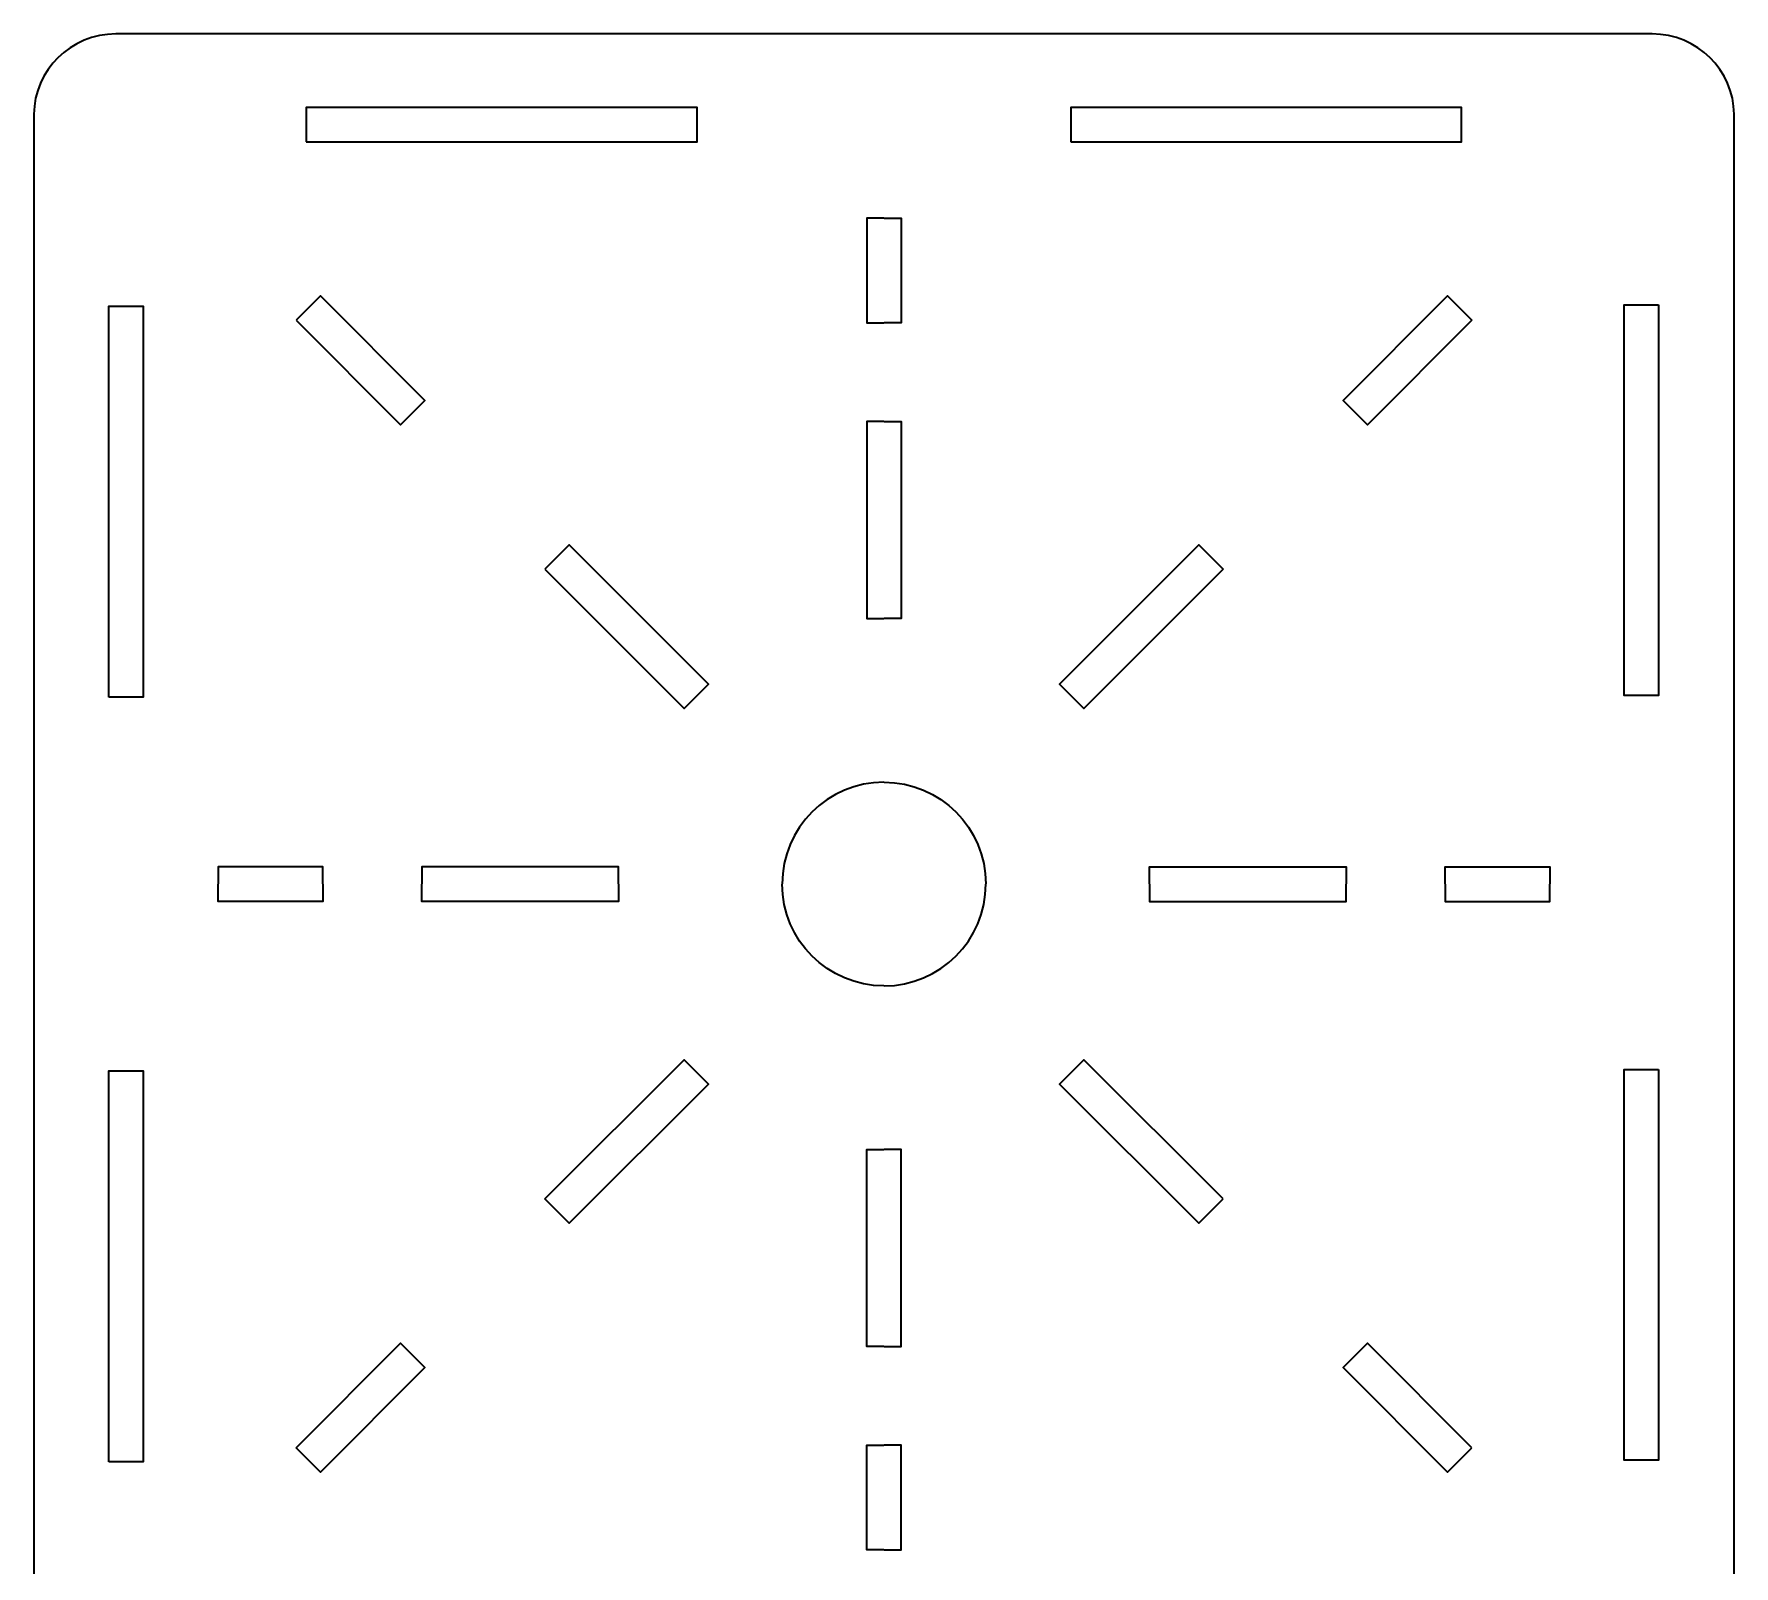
# Model space of a CAD drawing. Header units: inches. Extents: x 86.5 to 152.8, y 143.2 to 240.5.
# Drawn here: x 100.1 to 152.8, y 193.1 to 240.5 of the extents above; entities that cross this region are included whole.
import ezdxf

# ---------------------------------------------------------------- set-up
doc = ezdxf.new("R2010")
doc.units = ezdxf.units.IN
doc.header["$MEASUREMENT"] = 0
doc.layers.add('$DDT_AUDIT_GENERATED_(3B)', color=7, linetype='Continuous')

# ---------------------------------------------------------------- blocks, each defined once
blk = doc.blocks.new('block 98')
at = {"layer": '$DDT_AUDIT_GENERATED_(3B)', "color": 250, "lineweight": 35, "true_color": 0x231f20}
blk.add_lwpolyline([(126.457, 234.808), (125.922, 234.808), (125.922, 231.56), (126.457, 231.56)], dxfattribs=at)
blk = doc.blocks.new('block 99')
at = {"layer": '$DDT_AUDIT_GENERATED_(3B)', "color": 250, "lineweight": 35, "true_color": 0x231f20}
blk.add_lwpolyline([(126.457, 228.502), (125.922, 228.502), (125.922, 222.407), (126.457, 222.407)], dxfattribs=at)
blk = doc.blocks.new('block 100')
at = {"layer": '$DDT_AUDIT_GENERATED_(3B)', "color": 250, "lineweight": 35, "true_color": 0x231f20}
blk.add_open_spline([(126.457, 217.334), (124.717, 217.333), (123.305, 215.922), (123.305, 214.181)], degree=3, dxfattribs=at)
blk = doc.blocks.new('block 101')
at = {"layer": '$DDT_AUDIT_GENERATED_(3B)', "color": 250, "lineweight": 35, "true_color": 0x231f20}
blk.add_lwpolyline([(118.231, 214.181), (118.231, 214.715), (112.135, 214.715), (112.135, 214.181)], dxfattribs=at)
blk = doc.blocks.new('block 102')
at = {"layer": '$DDT_AUDIT_GENERATED_(3B)', "color": 250, "lineweight": 35, "true_color": 0x231f20}
blk.add_lwpolyline([(109.078, 214.181), (109.078, 214.715), (105.83, 214.715), (105.83, 214.181)], dxfattribs=at)
blk = doc.blocks.new('block 103')
at = {"layer": '$DDT_AUDIT_GENERATED_(3B)', "color": 250, "lineweight": 35, "true_color": 0x231f20}
blk.add_lwpolyline([(115.952, 223.93), (120.262, 219.62), (121.018, 220.375), (116.707, 224.685), (115.952, 223.93)], dxfattribs=at)
blk = doc.blocks.new('block 104')
at = {"layer": '$DDT_AUDIT_GENERATED_(3B)', "color": 250, "lineweight": 35, "true_color": 0x231f20}
blk.add_lwpolyline([(108.242, 231.642), (111.483, 228.401), (112.237, 229.156), (108.997, 232.396), (108.242, 231.642)], dxfattribs=at)
blk = doc.blocks.new('block 105')
at = {"layer": '$DDT_AUDIT_GENERATED_(3B)', "color": 250, "lineweight": 35, "true_color": 0x231f20}
blk.add_lwpolyline([(126.457, 193.549), (125.922, 193.549), (125.922, 196.798), (126.457, 196.798)], dxfattribs=at)
blk = doc.blocks.new('block 106')
at = {"layer": '$DDT_AUDIT_GENERATED_(3B)', "color": 250, "lineweight": 35, "true_color": 0x231f20}
blk.add_lwpolyline([(126.457, 199.855), (125.922, 199.855), (125.922, 205.951), (126.457, 205.951)], dxfattribs=at)
blk = doc.blocks.new('block 107')
at = {"layer": '$DDT_AUDIT_GENERATED_(3B)', "color": 250, "lineweight": 35, "true_color": 0x231f20}
blk.add_open_spline([(126.457, 211.024), (124.717, 211.024), (123.305, 212.435), (123.305, 214.176)], degree=3, dxfattribs=at)
blk = doc.blocks.new('block 108')
at = {"layer": '$DDT_AUDIT_GENERATED_(3B)', "color": 250, "lineweight": 35, "true_color": 0x231f20}
blk.add_lwpolyline([(118.231, 214.176), (118.231, 213.642), (112.135, 213.642), (112.135, 214.176)], dxfattribs=at)
blk = doc.blocks.new('block 109')
at = {"layer": '$DDT_AUDIT_GENERATED_(3B)', "color": 250, "lineweight": 35, "true_color": 0x231f20}
blk.add_lwpolyline([(109.078, 214.176), (109.078, 213.642), (105.83, 213.642), (105.83, 214.176)], dxfattribs=at)
blk = doc.blocks.new('block 110')
at = {"layer": '$DDT_AUDIT_GENERATED_(3B)', "color": 250, "lineweight": 35, "true_color": 0x231f20}
blk.add_lwpolyline([(115.952, 204.427), (120.262, 208.737), (121.018, 207.982), (116.707, 203.672), (115.952, 204.427)], dxfattribs=at)
blk = doc.blocks.new('block 111')
at = {"layer": '$DDT_AUDIT_GENERATED_(3B)', "color": 250, "lineweight": 35, "true_color": 0x231f20}
blk.add_lwpolyline([(108.242, 196.716), (111.483, 199.956), (112.237, 199.201), (108.997, 195.961), (108.242, 196.716)], dxfattribs=at)
blk = doc.blocks.new('block 112')
at = {"layer": '$DDT_AUDIT_GENERATED_(3B)', "color": 250, "lineweight": 35, "true_color": 0x231f20}
blk.add_lwpolyline([(126.458, 234.808), (126.992, 234.808), (126.992, 231.56), (126.458, 231.56)], dxfattribs=at)
blk = doc.blocks.new('block 113')
at = {"layer": '$DDT_AUDIT_GENERATED_(3B)', "color": 250, "lineweight": 35, "true_color": 0x231f20}
blk.add_lwpolyline([(126.458, 228.502), (126.992, 228.502), (126.992, 222.407), (126.458, 222.407)], dxfattribs=at)
blk = doc.blocks.new('block 114')
at = {"layer": '$DDT_AUDIT_GENERATED_(3B)', "color": 250, "lineweight": 35, "true_color": 0x231f20}
blk.add_open_spline([(126.458, 217.334), (128.198, 217.333), (129.61, 215.922), (129.61, 214.181)], degree=3, dxfattribs=at)
blk = doc.blocks.new('block 115')
at = {"layer": '$DDT_AUDIT_GENERATED_(3B)', "color": 250, "lineweight": 35, "true_color": 0x231f20}
blk.add_lwpolyline([(134.684, 214.181), (134.684, 214.715), (140.779, 214.715), (140.779, 214.181)], dxfattribs=at)
blk = doc.blocks.new('block 116')
at = {"layer": '$DDT_AUDIT_GENERATED_(3B)', "color": 250, "lineweight": 35, "true_color": 0x231f20}
blk.add_lwpolyline([(143.837, 214.181), (143.837, 214.715), (147.085, 214.715), (147.085, 214.181)], dxfattribs=at)
blk = doc.blocks.new('block 117')
at = {"layer": '$DDT_AUDIT_GENERATED_(3B)', "color": 250, "lineweight": 35, "true_color": 0x231f20}
blk.add_lwpolyline([(136.963, 223.93), (132.652, 219.62), (131.898, 220.375), (136.208, 224.685), (136.963, 223.93)], dxfattribs=at)
blk = doc.blocks.new('block 118')
at = {"layer": '$DDT_AUDIT_GENERATED_(3B)', "color": 250, "lineweight": 35, "true_color": 0x231f20}
blk.add_lwpolyline([(144.673, 231.642), (141.432, 228.401), (140.677, 229.156), (143.917, 232.396), (144.673, 231.642)], dxfattribs=at)
blk = doc.blocks.new('block 119')
at = {"layer": '$DDT_AUDIT_GENERATED_(3B)', "color": 250, "lineweight": 35, "true_color": 0x231f20}
blk.add_lwpolyline([(126.458, 193.549), (126.992, 193.549), (126.992, 196.798), (126.458, 196.798)], dxfattribs=at)
blk = doc.blocks.new('block 120')
at = {"layer": '$DDT_AUDIT_GENERATED_(3B)', "color": 250, "lineweight": 35, "true_color": 0x231f20}
blk.add_lwpolyline([(126.458, 199.855), (126.992, 199.855), (126.992, 205.951), (126.458, 205.951)], dxfattribs=at)
blk = doc.blocks.new('block 121')
at = {"layer": '$DDT_AUDIT_GENERATED_(3B)', "color": 250, "lineweight": 35, "true_color": 0x231f20}
blk.add_open_spline([(126.458, 211.024), (128.198, 211.024), (129.61, 212.435), (129.61, 214.176)], degree=3, dxfattribs=at)
blk = doc.blocks.new('block 122')
at = {"layer": '$DDT_AUDIT_GENERATED_(3B)', "color": 250, "lineweight": 35, "true_color": 0x231f20}
blk.add_lwpolyline([(134.684, 214.176), (134.684, 213.642), (140.779, 213.642), (140.779, 214.176)], dxfattribs=at)
blk = doc.blocks.new('block 123')
at = {"layer": '$DDT_AUDIT_GENERATED_(3B)', "color": 250, "lineweight": 35, "true_color": 0x231f20}
blk.add_lwpolyline([(143.837, 214.176), (143.837, 213.642), (147.085, 213.642), (147.085, 214.176)], dxfattribs=at)
blk = doc.blocks.new('block 124')
at = {"layer": '$DDT_AUDIT_GENERATED_(3B)', "color": 250, "lineweight": 35, "true_color": 0x231f20}
blk.add_lwpolyline([(136.963, 204.427), (132.652, 208.737), (131.898, 207.982), (136.208, 203.672), (136.963, 204.427)], dxfattribs=at)
blk = doc.blocks.new('block 125')
at = {"layer": '$DDT_AUDIT_GENERATED_(3B)', "color": 250, "lineweight": 35, "true_color": 0x231f20}
blk.add_lwpolyline([(144.673, 196.716), (141.432, 199.956), (140.677, 199.201), (143.917, 195.961), (144.673, 196.716)], dxfattribs=at)
blk = doc.blocks.new('block 126')
at = {"layer": '$DDT_AUDIT_GENERATED_(3B)', "color": 250, "lineweight": 35, "true_color": 0x231f20}
blk.add_open_spline([(102.659, 240.511), (102.659, 240.511), (150.256, 240.511), (150.256, 240.511), (151.649, 240.511), (152.79, 239.392), (152.79, 238.025), (152.79, 238.025), (152.79, 190.333), (152.79, 190.333), (152.79, 188.965), (151.649, 187.846), (150.256, 187.846), (150.256, 187.846), (102.659, 187.846), (102.659, 187.846), (101.265, 187.846), (100.125, 188.965), (100.125, 190.333), (100.125, 190.333), (100.125, 238.025), (100.125, 238.025), (100.125, 239.392), (101.265, 240.511), (102.659, 240.511)], degree=3, knots=[0, 0, 0, 0, 1, 1, 1, 2, 2, 2, 3, 3, 3, 4, 4, 4, 5, 5, 5, 6, 6, 6, 7, 7, 7, 8, 8, 8, 8], dxfattribs=at)
blk = doc.blocks.new('block 127')
at = {"layer": '$DDT_AUDIT_GENERATED_(3B)', "color": 250, "lineweight": 35, "true_color": 0x231f20}
blk.add_lwpolyline([(108.558, 237.166), (120.665, 237.166), (120.665, 238.234), (108.558, 238.234), (108.558, 237.166)], dxfattribs=at)
blk = doc.blocks.new('block 128')
at = {"layer": '$DDT_AUDIT_GENERATED_(3B)', "color": 250, "lineweight": 35, "true_color": 0x231f20}
blk.add_lwpolyline([(132.244, 237.166), (144.351, 237.166), (144.351, 238.234), (132.244, 238.234), (132.244, 237.166)], dxfattribs=at)
blk = doc.blocks.new('block 131')
at = {"layer": '$DDT_AUDIT_GENERATED_(3B)', "color": 250, "lineweight": 35, "true_color": 0x231f20}
blk.add_lwpolyline([(102.441, 196.282), (102.441, 208.389), (103.509, 208.389), (103.509, 196.282), (102.441, 196.282)], dxfattribs=at)
blk = doc.blocks.new('block 132')
at = {"layer": '$DDT_AUDIT_GENERATED_(3B)', "color": 250, "lineweight": 35, "true_color": 0x231f20}
blk.add_lwpolyline([(102.441, 219.968), (102.441, 232.075), (103.509, 232.075), (103.509, 219.968), (102.441, 219.968)], dxfattribs=at)
blk = doc.blocks.new('block 133')
at = {"layer": '$DDT_AUDIT_GENERATED_(3B)', "color": 250, "lineweight": 35, "true_color": 0x231f20}
blk.add_lwpolyline([(150.452, 232.124), (150.452, 220.017), (149.385, 220.017), (149.385, 232.124), (150.452, 232.124)], dxfattribs=at)
blk = doc.blocks.new('block 134')
at = {"layer": '$DDT_AUDIT_GENERATED_(3B)', "color": 250, "lineweight": 35, "true_color": 0x231f20}
blk.add_lwpolyline([(150.452, 208.438), (150.452, 196.332), (149.385, 196.332), (149.385, 208.438), (150.452, 208.438)], dxfattribs=at)

msp = doc.modelspace()

# ---------------------------------------------------------------- block references
at = {"layer": '$DDT_AUDIT_GENERATED_(3B)'}
for name in ['block 126', 'block 127', 'block 128', 'block 98', 'block 112', 'block 104', 'block 118', 'block 132', 'block 133', 'block 99', 'block 113', 'block 103', 'block 117', 'block 100', 'block 114', 'block 102', 'block 101', 'block 115', 'block 116', 'block 109', 'block 108', 'block 107', 'block 121', 'block 122', 'block 123', 'block 110', 'block 124', 'block 131', 'block 134', 'block 106', 'block 120', 'block 111', 'block 125', 'block 105', 'block 119']:
    msp.add_blockref(name, (0, 0), dxfattribs=at)

doc.saveas('drawing.dxf')
